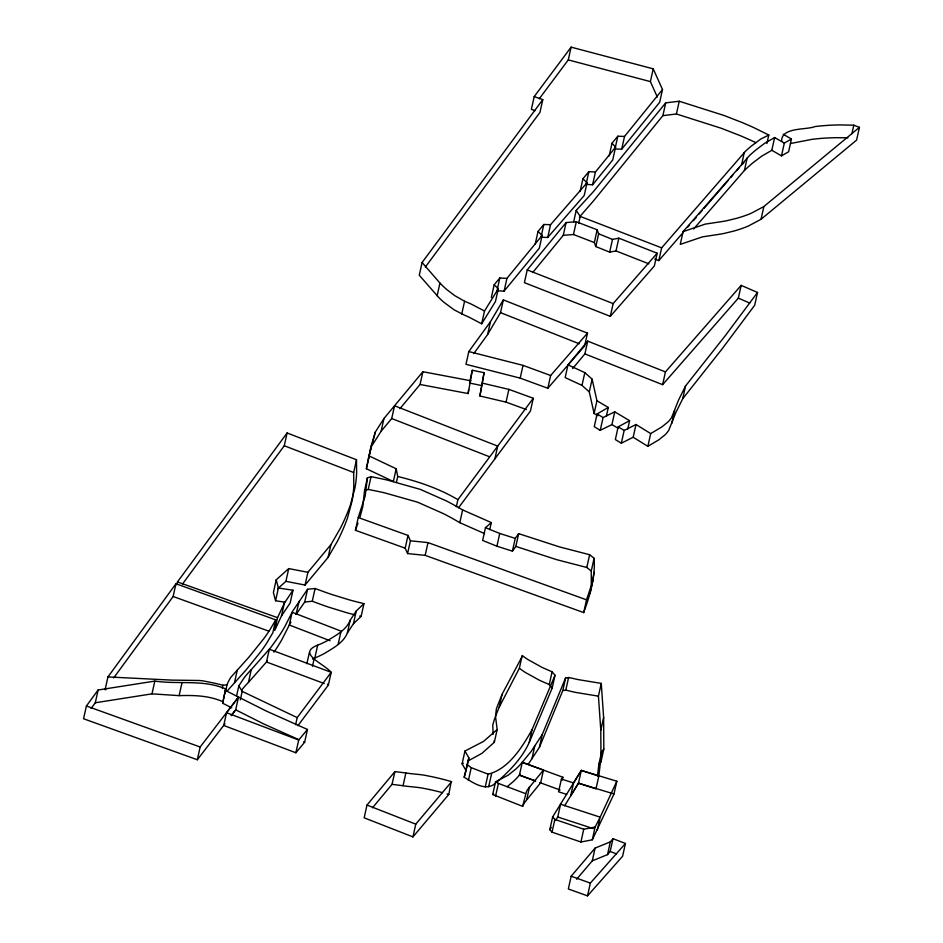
<?xml version="1.0" encoding="UTF-8"?>
<svg xmlns="http://www.w3.org/2000/svg" width="943" height="943" viewBox="0 0 943 943"><rect width="100%" height="100%" fill="white"/><g stroke="black" fill="none" stroke-linecap="round" stroke-linejoin="round"><path stroke-width="1.41" d="M236.622 695.793L238.827 685.867L244.39 677.487A241.243 130.676 12.5 0 1 251.286 669.636L270.712 647.593L279.234 635.782A625.822 339.009 12.5 0 0 284.586 627.119L292.754 611.04L307.559 589.269L315.092 588.491L323.85 591.721A268.519 145.458 12.5 0 0 331.582 594.432L349.252 599.866A255.836 138.586 12.5 0 0 357.208 601.976L363.951 603.661L356.277 610.958L350.195 620.188C346.352 630.101 335.508 635.582 326.926 640.91A186.089 100.807 12.5 0 1 320.408 644.069C294.522 652.839 322.754 662.646 331.193 672.312L328.364 685.066L297.858 725.721M489.747 529.66L491.315 522.575L462.624 509.915L457.084 506.697A213.259 115.529 12.5 0 0 446.345 500.922L420.342 489.393L387.75 480.176A241.373 130.759 12.5 0 0 378.214 478.089L371.047 476.686L367.381 477.901L364.552 490.655L362.749 506.886L360.026 517.047M367.381 477.901L365.212 495.924L358.246 517.53L355.417 530.284L405.184 548.178L407.588 553.576L425.175 555.356L583.705 612.585C589.988 595.21 595.611 576.998 594.078 558.28L589.634 554.72L559.529 546.916L518.662 533.644L515.255 538.382L512.426 551.136L496.914 546.209L482.639 540.445L485.468 527.679L491.315 522.575M312.522 659.063L317.579 656.823A186.089 100.807 12.5 0 0 324.097 653.664C332.679 648.336 343.523 642.855 347.366 632.942L350.195 620.188M597.497 775.948L598.829 764.455L601.658 751.689L603.815 749.107L603.638 717.47L601.257 683.392L578.307 679.632A206.576 111.899 12.5 0 1 570.692 677.887L565.635 677.805L542.249 734.562L539.42 747.316L528.233 764.313M598.817 776.124L581.312 770.419L552.633 816.968L549.804 829.722L552.02 832.162L580.935 842.005L592.298 839.812L613.999 793.982L616.828 781.228L581.312 770.419L573.533 782.938L570.704 795.692L578.483 783.173L595.988 788.878L598.817 776.124L601.658 751.689M231.766 707.839L222.642 703.219L225.66 688.956C203.264 679.231 178.368 684.583 154.829 681.094L98.131 689.993L86.402 706.001L83.573 718.755L197.323 759.752L224.976 723.764M222.642 703.219L225.66 688.956M399.95 408.637L420.059 384.473L468.141 393.561L468.647 389.612M468.141 393.561L472.313 370.269L484.077 372.697L479.904 395.989L506.049 402.131L526.383 409.545M479.904 395.989L484.077 372.697M590.07 593.477L594.125 572.236M371.177 445.956L369.196 455.976L396.19 468.765L393.361 481.519L366.367 468.73L371.177 445.956L375.338 432.035L383.942 418.515L422.888 371.719L470.97 380.807M91.117 708.464L95.302 702.759L98.131 689.993M227.263 691.266A124.511 67.448 12.5 0 1 228.017 690.076L246.158 669.836L260.963 651.436A511.601 277.136 12.5 0 0 267.199 642.348L272.857 632.718L275.733 619.869L175.964 583.741L107.938 676.933L105.109 689.698L105.84 689.734M113.714 677.899L173.135 596.495L175.964 583.741M95.302 702.759L152 693.848L154.829 681.094M176.824 584.778L177.449 581.949L287.108 432.978L356.501 459.76L356.619 473.716A399.526 216.43 12.5 0 1 354.874 488.321L350.242 505.495A673.738 364.965 12.5 0 1 340.34 528.316L330.934 544.618L307.901 572.295L305.072 585.049L285.906 581.336L277.56 588.821M152 693.848L179.135 695.639L181.952 682.873M197.323 759.752L200.152 746.997L238.508 697.077L266.421 711.128L307.477 729.469L304.648 742.224L295.866 752.773L223.727 725.473L226.556 712.708L238.508 697.066L225.46 690.465M222.277 688.095L222.902 685.255L227.039 684.748L227.617 683.298A124.511 67.448 12.5 0 1 230.846 677.31L248.987 657.082L263.792 638.682A511.601 277.136 12.5 0 0 270.016 629.594L275.733 619.869M225.153 693.246L227.074 684.653M182.459 584.059L284.279 445.744L287.108 432.978M234.536 682.543L237.365 669.789M238.508 697.066L235.679 709.831L231.224 715.631M240.3 699.883L242.186 691.384L238.827 685.867M241.561 690.241A241.243 130.676 12.5 0 1 248.457 682.39L251.274 669.636M307.901 572.295L288.735 568.582L276.216 579.804L273.387 592.558L275.568 600.762L284.857 602.176M275.568 600.762L278.397 588.008L276.216 579.804M292.99 590.224L284.314 603.19L277.548 617.677L274.719 630.431L281.486 615.944L290.161 602.978L292.99 590.224L278.397 588.008M285.906 581.336L288.735 568.582M281.486 615.944L284.314 603.19M296.019 614.482L299.143 601.28M296.326 614.034L304.73 602.023L307.559 589.269M304.73 602.023L312.263 601.245L315.092 588.491M305.072 585.049L328.105 557.372L330.934 544.618M306.876 663.731L309.387 652.391M295.63 724.695L297.198 717.611L331.193 672.312L269.321 649.232L266.492 661.986L248.445 682.39M328.105 557.372L337.511 541.07A673.738 364.965 12.5 0 0 347.413 518.249L352.045 501.087A399.526 216.43 12.5 0 0 353.79 486.47L353.672 472.526L356.501 459.76M312.498 666.218L314.066 659.133M314.832 658.014L317.661 645.26M295.866 752.773L298.695 740.019L307.477 729.469M366.367 468.73L369.196 455.976M368.348 458.711L375.338 432.035M364.552 490.655L368.218 489.441L371.047 476.686M372.509 444.79L381.113 431.269L383.942 418.515M534.209 96.587L542.791 99.64L422.099 262.496L419.27 275.25L438.99 297.74A100.194 54.281 12.5 0 0 444.129 302.455L454.22 309.893L464.498 315.174A207.601 112.465 12.5 0 1 469.013 317.154L481.684 323.803L495.476 301.501L498.305 288.735L494.179 284.774L499.814 278.008L506.921 278.385L542.154 235.408L538.029 231.448L543.828 224.481L550.535 224.705L587.041 182.742L582.915 178.781L588.88 171.614L595.422 172.039L615.567 147.191L612.019 143.183L617.818 136.216L624.525 136.429L662.505 89.526L653.216 68.839L571.104 47.15L534.209 96.587L531.38 109.341L535.058 110.649M338.242 643.892L341.071 631.138L292.141 612.255L289.312 625.009L281.757 639.873A625.822 339.009 12.5 0 1 276.405 648.536L273.953 652.214M381.113 431.269L391.722 418.527L394.551 405.773L497.715 446.11L533.278 398.264L508.878 389.376L482.733 383.235M347.366 632.942L353.448 623.712L356.277 610.958M353.448 623.712L361.122 616.416L363.951 603.661M437.128 295.819L439.957 283.065L422.099 262.496M396.473 482.132L397.722 476.463L396.19 468.765M420.059 384.473L422.888 371.719M405.184 548.178L408.013 535.424L358.246 517.53M407.588 553.576L410.417 540.811L408.013 535.424M461.752 314.007L464.581 301.241L454.762 295.642L446.958 289.701A100.194 54.281 12.5 0 1 441.819 284.986L439.957 283.065M366.992 805.063L364.163 817.817L412.94 836.901L448.809 794.43L451.19 781.547A140.271 75.982 12.5 0 0 432.318 776.784L424.35 775.205A58.018 31.425 12.5 0 0 419.776 774.568L410.582 773.625A61.684 33.418 12.5 0 1 405.879 772.965L394.928 771.598L366.992 805.063L415.769 824.147L451.638 781.676M468.812 351.55L465.983 364.316L520.206 378.131L547.812 388.257L584.648 345.904L587.477 333.15L503.338 299.886L490.443 321.752L468.812 351.55L523.035 365.377L550.641 375.503L587.477 333.15M425.175 555.356L428.004 542.602L410.417 540.811M481.684 323.803L484.513 311.037L498.305 288.735M469.803 381.609L472.313 370.269M491.35 297.54L494.179 284.774M497.303 289.348L499.814 278.008M473.775 353.578L487.614 334.506L490.443 321.752M542.791 99.64L539.962 112.394L425.399 266.987M394.928 771.598L392.005 784.364L372.52 807.774M496.985 290.762L504.092 291.139L506.921 278.385M456.329 506.768L457.897 499.672L497.715 446.11L494.886 458.864L458.534 507.782M487.614 334.506L500.509 312.64L503.338 299.886M484.572 533.597L459.795 522.681L462.624 509.915M392.099 784.352L403.05 785.731L405.879 772.965M539.278 98.744L568.275 59.904L571.104 47.15M527.22 269.91L524.402 282.664L610.31 316.341L654.348 265.973L657.177 253.219L618.832 238.166L612.49 239.404L598.616 233.781L597.167 229.797L576.303 221.758L566.106 222.548L527.22 269.91L613.139 303.587L657.177 253.219M535.2 244.213L538.029 231.448M541.317 235.821L543.828 224.481M542.154 235.408L539.325 248.162L504.092 291.139M506.049 402.131L508.878 389.376M412.94 836.901L415.769 824.147M540.999 237.235L547.706 237.459L550.535 224.705M520.206 378.131L523.035 365.377M532.724 272.515L563.277 235.314L566.106 222.548M496.914 546.209L499.743 533.455L485.468 527.679M533.278 398.264L530.449 411.03L494.886 458.864M580.086 191.547L582.915 178.781M573.698 221.746L576.208 210.407L593.654 191.346L665.711 102.858L679.243 101.243L724.106 115.506L742.719 122.767A300.334 162.691 12.5 0 1 753.563 127.505L768.793 135.014L766.907 143.513M563.277 235.314L573.474 234.512L576.303 221.758M588.88 171.614L586.051 184.368L592.593 184.793L612.738 159.945L615.567 147.191M587.041 182.742L584.212 195.507L547.706 237.459M578.637 223.503L580.216 216.418L576.208 210.407M494.827 783.716C485.421 791.637 472.596 782.442 464.192 777.221L466.019 770.561L462.117 763.795L464.946 751.029L483.57 741.387L497.161 729.528L495.558 716.715L496.36 708.853L502.077 694.319L522.528 655.774A114.48 62.014 12.5 0 0 528.009 659.617L541.954 667.326A178.746 96.834 12.5 0 0 545.761 669.047L552.091 671.793L555.014 675.282L552.185 688.048L529.259 742.341C522.186 758.219 509.432 770.997 496.619 782.395M592.593 184.793L595.422 172.039M547.812 388.257L550.641 375.503M464.192 777.221L468.848 757.807L464.946 751.029M466.019 770.561L468.848 757.807M512.426 551.136L515.833 546.41L518.662 533.644M468.412 780.427L471.241 767.673L467.021 764.467M609.19 155.937L612.019 143.183M648.867 263.828L616.003 250.921L609.673 252.158L595.799 246.547L594.338 242.563L597.167 229.797M617.818 136.216L614.989 148.97L621.696 149.194L659.676 102.28L662.505 89.526M567.992 364.835L584.825 372.638L592.121 379.145L596.943 400.74L608.294 407.482L597.084 413.942L594.255 426.696L600.243 430.326L603.072 417.572L614.753 411.82L629.606 420.708L618.172 426.814L615.343 439.568L621.331 443.198L633.177 437.246L647.865 446.334L658.909 439.756L665.275 434.605A70.383 38.133 12.5 0 0 668.764 430.279L675.73 412.822L682.708 398.736L722.373 348.533L754.695 305.226L757.524 292.471L741.174 285.375L665.44 371.919L587.725 341.13L567.992 364.835L565.163 377.589L581.996 385.392L589.292 391.899L594.114 413.494L597.897 415.745M595.799 246.547L598.616 233.781M621.696 149.194L624.525 136.429M495.323 716.739L499.248 707.085L502.077 694.319M467.811 761.095L481.861 753.386L494.332 742.282L497.161 729.528M485.256 786.933L488.085 774.168C508.607 769.158 522.186 747.233 532.088 729.587L555.014 675.282M488.663 786.662L491.574 773.908M572.684 368.56L584.896 353.896L587.725 341.13M609.673 252.158L612.49 239.404M581.996 385.392L584.825 372.638M499.248 707.085L519.357 668.269L522.174 655.515M657.354 97.105L650.387 81.593L653.216 68.839M507.181 786.698L513.004 781.806A226.662 122.79 12.5 0 0 517.955 776.808L519.393 775.205L522.281 762.368L543.474 770.03L540.645 782.784L524.815 802.245A132.055 71.538 12.5 0 0 523.601 804.403L522.622 806.348L492.706 794.536L495.535 781.782L508.183 775.181L515.833 769.04A226.662 122.79 12.5 0 0 520.784 764.054L531.062 751.559L542.249 734.562M616.003 250.921L618.832 238.166M495.582 796.175L498.411 783.421L495.535 781.782M589.292 391.899L592.121 379.145M610.31 316.341L613.139 303.587M594.114 413.494L596.943 400.74M579.403 217.067L593.359 201.048L662.882 115.624L665.711 102.858M529.259 742.341L532.088 729.587M606.408 415.981L608.294 407.482M531.911 758.891L534.74 746.137M552.185 688.048L549.262 684.547L552.091 671.793M522.622 806.348L526.43 791.649A132.055 71.538 12.5 0 1 527.644 789.491L543.474 770.03M662.882 115.624L676.414 113.997L679.243 101.243M526.724 799.511L529.553 786.757M600.243 430.326L611.924 424.574L614.753 411.82M591.296 585.002L591.261 571.034L586.805 567.474L589.634 554.72M539.42 747.316L562.806 690.559L565.635 677.805M654.748 259.03L658.815 260.598L661.644 247.844L745.665 151.057A311.673 168.832 12.5 0 1 750.982 146.354L760.706 139.081L768.793 135.014M591.261 571.034L594.078 558.28M562.806 690.559L565.8 690.146L568.629 677.38M583.705 612.585L586.534 599.831L592.899 580.711M621.331 443.198L624.16 430.444L636.006 424.491L650.694 433.58L661.738 427.002L668.104 421.851A70.383 38.133 12.5 0 0 671.593 417.513L678.559 400.068L685.537 385.982L725.202 335.779L757.524 292.471M627.72 429.206L629.606 420.708M633.177 437.246L636.006 424.491M522.281 762.368L562.9 777.256L561.403 779.048L558.574 791.802L566.66 794.395M783.197 134.26L791.436 139.01L784.317 143.112L774.639 137.537L764.502 143.43L755.732 150.067A311.921 168.974 12.5 0 0 749.567 155.489L683.074 231.648L680.245 244.402L702.405 236.87L717.069 234.642A104.614 56.674 12.5 0 0 724.424 233.357L733.713 231.094A139.576 75.617 12.5 0 0 748.306 226.061L761.048 219.271L856.598 140.118L859.427 127.364L853.804 125.195L839.635 124.924A161.842 87.675 12.5 0 0 815.058 126.551C806.029 130.252 781.134 126.833 781.629 141.344M562.264 780.085L562.9 777.256M552.02 832.162L554.849 819.408L552.633 816.968M555.58 820.469L557.749 817.003L560.566 804.249L600.172 817.157L616.828 781.228M647.865 446.334L650.694 433.58M584.896 353.896L662.623 384.673L665.44 371.919M564.657 805.723L578.483 783.173L581.312 770.419M598.829 764.455L600.986 761.861L600.809 730.224L598.428 696.158L601.257 683.392M600.809 730.224L603.638 717.47M610.345 841.875L595.104 848.087L571.163 876.212L568.334 888.978L587.524 895.85L622.604 856.244L625.433 843.478L612.997 838.681L610.345 841.875L607.516 854.629L592.275 860.853L576.621 879.241M671.864 423.23L674.693 410.476M580.935 842.005L583.752 829.239L595.116 827.046L600.172 817.157L597.343 829.923M600.986 761.861L603.815 749.107M682.708 398.736L685.537 385.982M744.263 152.389L741.599 164.978M592.298 839.812L595.116 827.046M693.659 228.96L744.404 170.494L747.233 157.74M592.275 860.853L595.104 848.087M587.524 895.85L590.353 883.096L625.433 843.478M607.516 854.629L610.168 851.446L612.997 838.681M662.623 384.673L738.345 298.129L741.174 285.375M744.404 170.494L746.738 168.255A311.921 168.974 12.5 0 1 752.903 162.821L761.685 156.184L771.822 150.291L774.639 137.537M761.048 219.271L763.877 206.517L859.427 127.364M771.822 150.291L781.488 155.866L784.317 143.112M791.436 139.01L788.607 151.764L781.488 155.866M851.918 133.694L853.804 125.195M357.527 524.485L357.998 523.153M357.091 525.722L355.417 530.284M494.827 718.024L492.765 724.955L493.142 734.385M289.925 623.795L289.312 625.009L330.085 640.745M549.804 829.722L551.254 827.412M290.373 623.064L290.904 622.227M231.412 715.407L235.691 709.82L263.592 723.894L298.872 739.666M535.707 781.087L519.452 775.134L520.253 774.215M267.399 660.949L266.492 661.986L324.239 683.534M658.815 260.598L682.838 232.85M687.636 227.298L689.557 225.082M693.4 220.638L696.288 217.314M699.164 213.978L702.052 210.654M703.973 208.427L727.984 180.679M730.872 177.355L732.794 175.127M736.636 170.695L739.512 167.359M742.082 164.53L742.836 163.811A311.673 168.832 12.5 0 1 743.85 162.88M763.771 206.6L751.135 213.307A139.576 75.617 12.5 0 1 736.542 218.34L727.253 220.603A104.614 56.674 12.5 0 1 719.898 221.888L705.234 224.116L683.121 231.624M493.684 794.077L492.706 794.536M463.343 763.229L462.117 763.795M790.446 143.525L812.218 139.305A161.842 87.675 12.5 0 1 836.806 137.678L847.91 137.796M107.938 676.933L171.791 680.115L198.985 680.481A33.818 18.318 12.5 0 1 203.664 680.987L214.238 683.133A194.824 105.533 12.5 0 1 218.564 684.158L222.902 685.255M179.135 695.639C193.893 695.191 209.11 695.521 222.831 701.71M598.428 696.158L575.478 692.386A206.576 111.899 12.5 0 1 567.863 690.641L565.8 690.146M397.722 476.463C418.574 481.649 439.379 488.627 457.897 499.672M586.805 567.474L556.7 559.682L515.833 546.41M368.218 489.441L375.385 490.855A241.373 130.759 12.5 0 1 384.921 492.93L417.513 502.159L443.516 513.676A213.259 115.529 12.5 0 1 454.255 519.463L459.795 522.681M469.484 383.023L481.248 385.463M429.501 789.503L421.521 787.959A58.018 31.425 12.5 0 0 416.947 787.322L407.753 786.379A61.684 33.418 12.5 0 1 403.05 785.731M361.122 616.416L359.731 616.074M568.275 59.904L650.387 81.593M448.809 794.43L448.361 794.301A140.271 75.982 12.5 0 0 447.1 793.935M578.483 783.173L613.999 793.982M676.414 113.997L721.277 128.26L739.89 135.521A300.334 162.691 12.5 0 1 750.734 140.259L755.98 142.664M499.743 533.455L515.255 538.382M561.403 779.048L573.533 782.938M557.749 817.003L593.253 828.579M554.849 819.408L583.752 829.239M177.449 581.949L277.548 617.677M571.163 876.212L590.353 883.096M428.004 542.602L586.534 599.831M519.452 775.134L535.353 780.863M86.402 706.001L200.152 746.997M173.135 596.495L268.802 631.138M539.761 782.572L560.071 790.01M498.411 783.421L525.451 793.593M226.556 712.708L298.695 740.019M312.263 601.245L321.021 604.487A268.519 145.458 12.5 0 0 328.753 607.186L346.435 612.62A255.836 138.586 12.5 0 0 354.379 614.73M580.216 216.418L661.644 247.844M573.474 234.512L594.338 242.563M284.279 445.744L353.672 472.526M471.241 767.673L488.085 774.168M610.168 851.446L616.392 853.839M391.722 418.527L489.452 456.742M500.509 312.64L579.214 343.759M464.581 301.241L467.327 302.408A207.601 112.465 12.5 0 1 471.842 304.389L484.513 311.037M549.262 684.547L542.932 681.801A178.746 96.834 12.5 0 1 539.125 680.08L525.18 672.371A114.48 62.014 12.5 0 1 519.699 668.528L519.357 668.269M738.345 298.129L749.661 303.045M303.622 741.776L304.648 742.224M242.186 691.384L297.198 717.611M611.924 424.574L618.113 428.275M597.084 413.942L603.072 417.572M618.172 426.814L624.16 430.444M327.433 684.135L328.364 685.066M494.332 742.282L494.085 740.903M429.501 789.539A140.271 75.982 12.5 0 1 442.467 792.65"/></g></svg>
